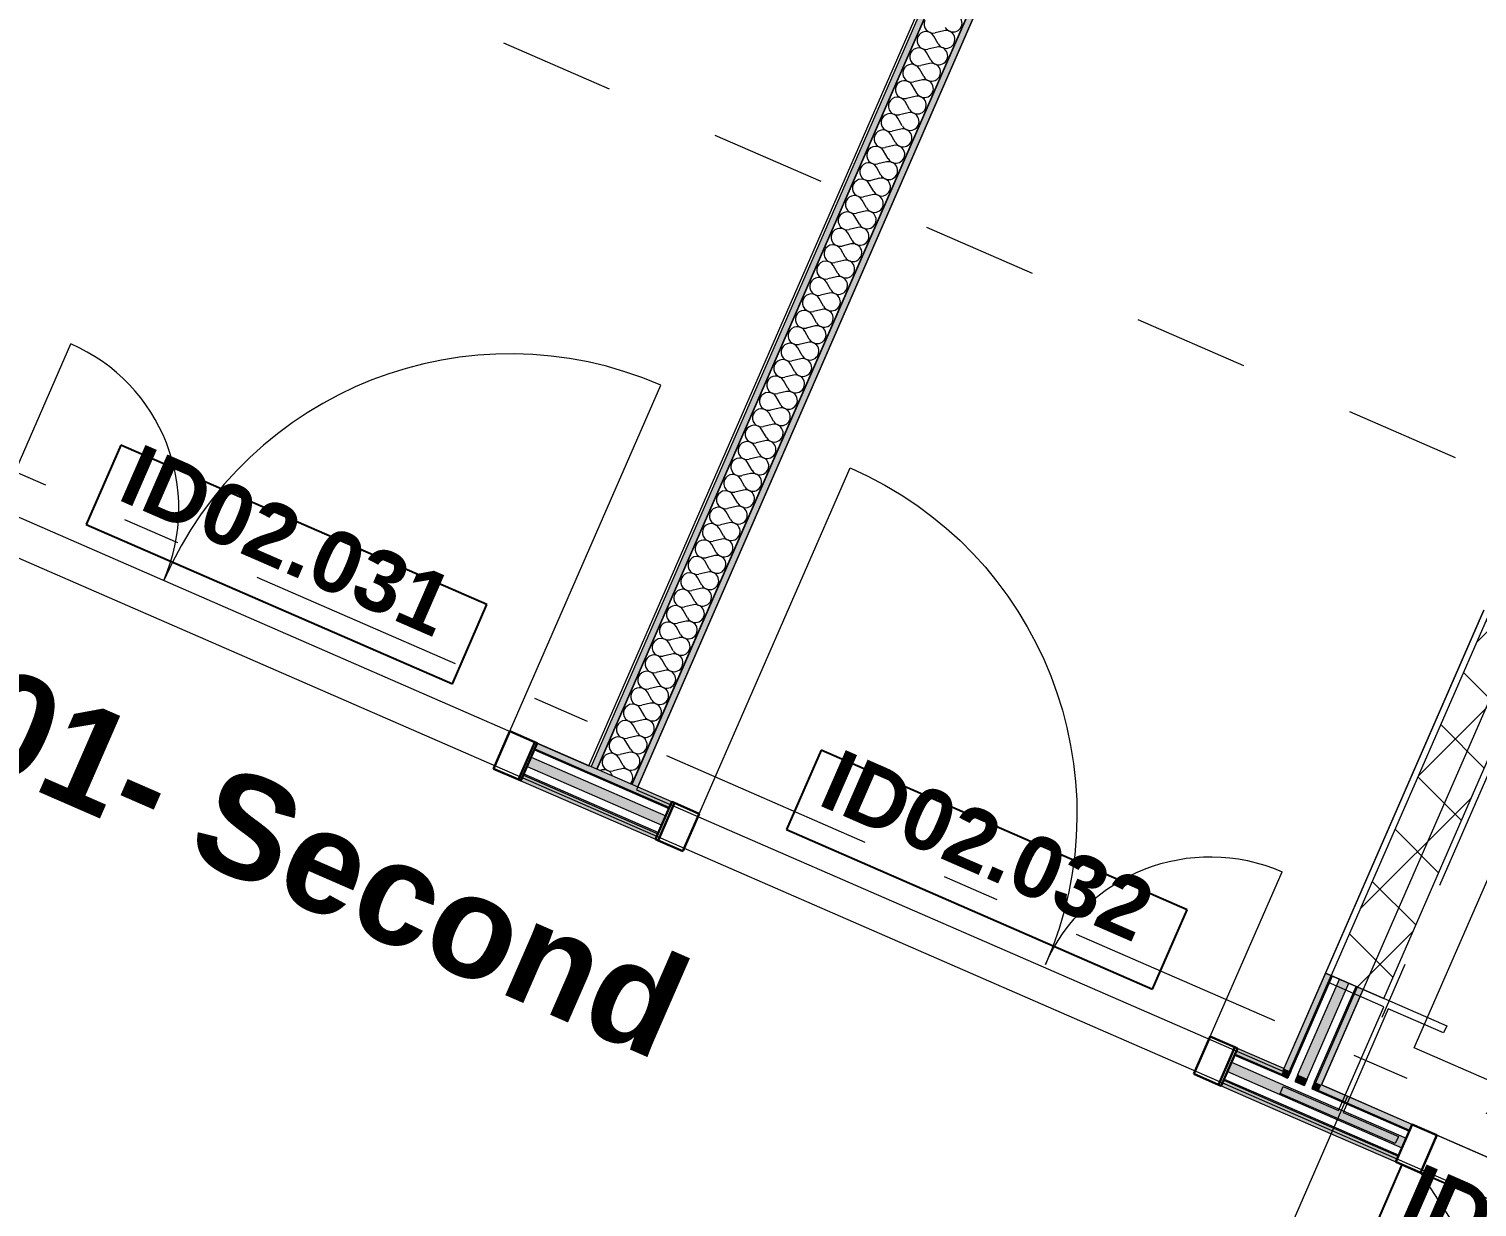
# Model space of a CAD drawing. Header units: millimetres. Extents: x -50172 to 68897, y -80883 to 956680.
# Drawn here: x 8920 to 12463, y -39294 to -36410 of the extents above; entities that cross this region are included whole.
import ezdxf
from ezdxf.enums import TextEntityAlignment as Align

# ---------------------------------------------------------------- set-up
doc = ezdxf.new("R2010")
doc.units = ezdxf.units.MM
doc.header["$MEASUREMENT"] = 0
doc.linetypes.add('Dashed', pattern=[564.444447, 282.222223, -282.222223])
doc.linetypes.add('Double Dashed', pattern=[1093.611073, 529.166651, -211.666656, 141.111112, -211.666656])
for name, color, linetype in [('A-25-M_Wall_Int', 7, 'Continuous'), ('A-95-MC_Marker_Section_P2.Marker', 7, 'Continuous'), ('COLUMN.IFC Import', 7, 'Continuous'), ('New_A-05-M_Gross_Int_Circulation', 7, 'Continuous'), ('New_A-05-M_Gross_Int_Plant', 7, 'Continuous'), ('New_A-15-MG_Structural_Grid_Phase_2', 7, 'Continuous'), ('New_A-20-M_Floor_Slab', 7, 'Continuous'), ('New_A-25-M_Wall_Int', 7, 'Continuous'), ('New_A-35-M_FFE-Zone', 7, 'Continuous'), ('New_ArchiCAD Door Markers', 7, 'Continuous'), ('New_ArchiCAD Doors', 7, 'Continuous')]:
    doc.layers.add(name, color=color, linetype=linetype)
for name, color, linetype, lineweight in [('A-25-M_Wall_Int_Pen_No__1', 7, 'Continuous', 13), ('A-95-MC_Marker_Section_P2.Marker_Pen_No__1', 7, 'Continuous', 13), ('COLUMN.IFC Import_Pen_No__2', 8, 'Continuous', 15), ('New_A-20-M_Floor_Slab_Pen_No__89', 8, 'Continuous', 20), ('New_A-25-M_Wall_Int_Pen_No__1', 7, 'Continuous', 13), ('New_ArchiCAD Door Markers_Pen_No__1', 7, 'Continuous', 13), ('New_ArchiCAD Door Markers_Pen_No__5', 7, 'Continuous', 25), ('New_ArchiCAD Doors_Pen_No__1', 7, 'Continuous', 13), ('New_ArchiCAD Doors_Pen_No__3', 7, 'Continuous', 18), ('New_ArchiCAD Zone Stamps_Pen_No__9', 7, 'Continuous', 13)]:
    doc.layers.add(name, color=color, linetype=linetype, lineweight=lineweight)
for name, color, linetype, lineweight, true_color in [('A-25-M_Wall_Int_Pen_No__107', 7, 'Continuous', 15, 0xa6a6a6), ('New_A-05-M_Gross_Int_Circulation_Pen_No__74', 7, 'Continuous', 20, 0x606060), ('New_A-05-M_Gross_Int_Plant_Pen_No__74', 7, 'Continuous', 20, 0x606060), ('New_A-15-MG_Structural_Grid_Phase_2_Pen_No__222', 7, 'Continuous', 13, 0x65af33), ('New_A-25-M_Wall_Int_Pen_No__107', 7, 'Continuous', 15, 0xa6a6a6), ('New_A-35-M_FFE-Zone_Pen_No__74', 7, 'Continuous', 20, 0x606060), ('New_ArchiCAD Doors_Pen_No__23', 7, 'Continuous', 30, 0x2a2a2a), ('New_ArchiCAD Doors_Pen_No__43', 7, 'Continuous', 30, 0x444444), ('New_ArchiCAD Doors_Pen_No__63', 7, 'Continuous', 20, 0x606060)]:
    doc.layers.add(name, color=color, linetype=linetype, lineweight=lineweight, true_color=true_color)
doc.styles.add('GENERATED_STYLE_1', font='')
doc.styles.add('GENERATED_STYLE_2', font='')
doc.styles.add('GENERATED_STYLE_3', font='')
doc.styles.add('GENERATED_STYLE_4', font='')
doc.styles.get('GENERATED_STYLE_1').set_extended_font_data('Swis721 BT', bold=True)
doc.styles.get('GENERATED_STYLE_2').set_extended_font_data('Arial', bold=True)
doc.styles.get('GENERATED_STYLE_3').set_extended_font_data('Arial')
doc.styles.get('GENERATED_STYLE_4').set_extended_font_data('Swis721 BT')

# ---------------------------------------------------------------- blocks, each defined once
blk = doc.blocks.new('Corridor 01- Second_INB 2350_10_1', base_point=(8528.9, -39020.1))
at = {"layer": 'New_A-05-M_Gross_Int_Circulation_Pen_No__74', "linetype": 'Continuous'}
blk.add_line((15105.3, -40414), (-6217.1, -31116.4), dxfattribs=at)
at = {"layer": 'New_ArchiCAD Zone Stamps_Pen_No__9'}
for tag, height, style, p in [('ROOM_NAME', 250, 'GENERATED_STYLE_2', (7477.6, -37365.2)), ('zoneNameLine2', 250, 'GENERATED_STYLE_2', (7289.2, -37797.4)), ('ROOM_NUMBER', 200, 'GENERATED_STYLE_3', (7100.8, -38218.1)), ('measuredAreaCode', 200, 'GENERATED_STYLE_3', (6943.7, -38578.2)), ('ROOM_HOLES_PRM', 200, 'GENERATED_STYLE_3', (7251.1, -38712.2)), ('DUMMY_649', 200, 'GENERATED_STYLE_3', (7740.5, -38925.6)), ('DUMMY_650', 133.3, 'GENERATED_STYLE_3', (8019.8, -39032.1))]:
    blk.add_attdef(tag, text='', height=height, rotation=336.4404, dxfattribs=dict(at, style=style)).set_placement(p, align=Align.TOP_LEFT)
blk = doc.blocks.new('Research Lab_INB 2308_15_1', base_point=(13904.9, -32607.4))
at = {"layer": 'New_A-35-M_FFE-Zone_Pen_No__74', "linetype": 'Continuous'}
for p, q in [((14685.8, -28459.1), (10406.8, -38272.2)), ((11988, -38961.7), (12480.2, -37832.9)), ((10406.8, -38272.2), (11988, -38961.7))]:
    blk.add_line(p, q, dxfattribs=at)
at = {"layer": 'New_ArchiCAD Zone Stamps_Pen_No__9'}
for tag, height, style, p in [('ROOM_NAME', 250, 'GENERATED_STYLE_2', (14219.2, -32504.4)), ('zoneNameLine2', 250, 'GENERATED_STYLE_2', (14030.8, -32936.5)), ('ROOM_NUMBER', 200, 'GENERATED_STYLE_3', (13842.4, -33357.2)), ('measuredAreaCode', 200, 'GENERATED_STYLE_3', (13685.3, -33717.3)), ('DUMMY_649', 200, 'GENERATED_STYLE_3', (13992.8, -33851.4)), ('DUMMY_650', 200, 'GENERATED_STYLE_3', (14482.1, -34064.8)), ('DUMMY_651', 133.3, 'GENERATED_STYLE_3', (14761.4, -34171.3))]:
    blk.add_attdef(tag, text='', height=height, rotation=336.4404, dxfattribs=dict(at, style=style)).set_placement(p, align=Align.TOP_LEFT)
blk = doc.blocks.new('LiSC Research_INB 2307_16_1', base_point=(11980.1, -31648))
at = {"layer": 'New_A-35-M_FFE-Zone_Pen_No__74', "linetype": 'Continuous'}
for p, q in [((10290.6, -38213.6), (14566.6, -28407.2)), ((6700, -36647.9), (10290.6, -38213.6))]:
    blk.add_line(p, q, dxfattribs=at)
at = {"layer": 'New_ArchiCAD Zone Stamps_Pen_No__9'}
for tag, height, style, p in [('ROOM_NAME', 250, 'GENERATED_STYLE_2', (9818.8, -30761.7)), ('zoneNameLine2', 250, 'GENERATED_STYLE_2', (9630.4, -31193.8)), ('ROOM_NUMBER', 200, 'GENERATED_STYLE_3', (9441.9, -31614.5)), ('measuredAreaCode', 200, 'GENERATED_STYLE_3', (9284.9, -31974.6)), ('DUMMY_649', 200, 'GENERATED_STYLE_3', (9592.3, -32108.7)), ('DUMMY_650', 200, 'GENERATED_STYLE_3', (10081.6, -32322.1)), ('DUMMY_651', 133.3, 'GENERATED_STYLE_3', (10360.9, -32428.6))]:
    blk.add_attdef(tag, text='', height=height, rotation=336.4404, dxfattribs=dict(at, style=style)).set_placement(p, align=Align.TOP_LEFT)
blk = doc.blocks.new('Mech-Riser 02_INB 2352_26_1', base_point=(13674, -39507.4))
at = {"layer": 'New_A-05-M_Gross_Int_Plant_Pen_No__74', "linetype": 'Continuous'}
for p, q in [((12510, -38015), (12082.6, -38995)), ((15476.2, -39308.4), (12510, -38015)), ((12082.6, -38995), (15048.8, -40288.4)), ((15048.8, -40288.4), (15476.2, -39308.4))]:
    blk.add_line(p, q, dxfattribs=at)
at = {"layer": 'New_ArchiCAD Zone Stamps_Pen_No__9'}
for tag, height, style, p in [('ROOM_NAME', 250, 'GENERATED_STYLE_2', (13067.7, -38046.6)), ('zoneNameLine2', 250, 'GENERATED_STYLE_2', (12879.3, -38478.7)), ('ROOM_NUMBER', 200, 'GENERATED_STYLE_3', (12690.9, -38899.5)), ('measuredAreaCode', 200, 'GENERATED_STYLE_3', (12533.8, -39259.6)), ('DUMMY_649', 200, 'GENERATED_STYLE_3', (12841.2, -39393.6)), ('DUMMY_650', 200, 'GENERATED_STYLE_3', (13190.8, -39546)), ('DUMMY_651', 133.3, 'GENERATED_STYLE_3', (13470, -39652.6))]:
    blk.add_attdef(tag, text='', height=height, rotation=336.4404, dxfattribs=dict(at, style=style)).set_placement(p, align=Align.TOP_LEFT)
blk = doc.blocks.new('Slab_1_1', base_point=(-34879.7, -33019))
at = {"layer": 'New_A-20-M_Floor_Slab_Pen_No__89', "linetype": 'Continuous', "flags": 128}
blk.add_lwpolyline([(12667.6, -38083.7), (15360.6, -39258), (15002.9, -40078.2), (12310, -38903.9)], close=True, dxfattribs=at)
blk = doc.blocks.new('*X280')
at = {"layer": 'New_A-25-M_Wall_Int_Pen_No__107', "linetype": 'Continuous'}
blk.add_hatch(color=256, dxfattribs=at).paths.add_polyline_path([(10149.5, -38192.4), (10139.5, -38215.3), (10468.7, -38358.9), (10478.7, -38336)])
blk = doc.blocks.new('*X281')
at = {"layer": 'New_A-25-M_Wall_Int_Pen_No__107', "linetype": 'Continuous'}
blk.add_hatch(color=256, dxfattribs=at).paths.add_polyline_path([(11852.8, -38962.4), (11966.2, -39011.9), (11976.2, -38988.9), (11862.8, -38939.5)])
blk = doc.blocks.new('Double Door Asymmetric 19_4')
at = {"layer": 'New_ArchiCAD Doors_Pen_No__1', "linetype": 'Continuous'}
for p, q in [((-755, 0), (-755, -15)), ((755, 0), (755, -15)), ((-755, -15), (-755, -18)), ((-755, -18), (-755, -37)), ((755, -15), (755, -18)), ((755, -18), (755, -37)), ((-755, -37), (-755, -62)), ((-755, -62), (-755, -82)), ((755, -37), (755, -62)), ((755, -62), (755, -82)), ((-755, -82), (-755, -85)), ((-755, -85), (-755, -100)), ((755, -82), (755, -85)), ((755, -85), (755, -100))]:
    blk.add_line(p, q, dxfattribs=at)
at = {"layer": 'New_ArchiCAD Doors_Pen_No__43', "linetype": 'Continuous'}
for p, q in [((-748, 0), (-755, 0)), ((-755, 0), (-755, -100)), ((-682, 0), (-748, 0)), ((-748, 0), (-748, -100)), ((-682, -100), (-682, 0)), ((748, 0), (682, 0)), ((682, 0), (682, -100)), ((748, 0), (755, 0)), ((748, -100), (748, 0)), ((755, 0), (755, -100)), ((-748, -100), (-755, -100)), ((-748, -100), (-682, -100)), ((682, -100), (748, -100)), ((748, -100), (755, -100))]:
    blk.add_line(p, q, dxfattribs=at)
at = {"layer": 'New_ArchiCAD Doors_Pen_No__63', "linetype": 'Continuous'}
for p, q in [((682, 0), (682, 924)), ((-682, 0), (-682, 440))]:
    blk.add_line(p, q, dxfattribs=at)
for centre, radius, start, end in [((682, 0), 924, 90, 180), ((-682, 0), 440, 0, 90)]:
    blk.add_arc(centre, radius, start, end, dxfattribs=at)
blk = doc.blocks.new('Door Stamp 17_18')
at = {"layer": 'New_ArchiCAD Door Markers_Pen_No__5', "linetype": 'Continuous'}
for p, q in [((506.5, 261.8), (-470.6, 261.8)), ((-470.6, 261.8), (-470.6, 50)), ((506.5, 50), (506.5, 261.8)), ((-470.6, 50), (506.5, 50)), ((-470.6, 50), (506.5, 50))]:
    blk.add_line(p, q, dxfattribs=at)
at = {"layer": 'New_ArchiCAD Door Markers_Pen_No__1', "style": 'GENERATED_STYLE_1'}
blk.add_attdef('AC_WIDO_ID', text='', height=150, dxfattribs=at).set_placement((-411.8, 94.2), align=Align.BOTTOM_LEFT)
blk = doc.blocks.new('Wall_36_1', base_point=(-6271.7, -30991.6))
at = {"layer": 'New_A-25-M_Wall_Int_Pen_No__107', "linetype": 'Continuous', "lineweight": 0, "true_color": 0x535353}
for points in [[(10158.3, -38172.2), (10157.1, -38175), (10486.3, -38318.5), (10487.5, -38315.8)], [(10131.5, -38233.7), (10130.3, -38236.4), (10459.5, -38380), (10460.7, -38377.2)], [(11870.4, -38922.1), (11983.8, -38971.5), (11985, -38968.8), (11871.6, -38919.3)], [(11843.6, -38983.5), (11957, -39032.9), (11958.2, -39030.2), (11844.8, -38980.8)]]:
    blk.add_hatch(color=251, dxfattribs=at).paths.add_polyline_path(points)
at = {"layer": 'New_A-25-M_Wall_Int_Pen_No__107', "linetype": 'Continuous'}
for points in [[(10164.2, -38158.5), (10158.3, -38172.2), (10487.5, -38315.8), (10493.5, -38302)], [(10130.3, -38236.4), (10124.3, -38250.2), (10453.5, -38393.7), (10459.5, -38380)], [(11871.6, -38919.3), (11985, -38968.8), (11991, -38955), (11877.6, -38905.6)], [(11837.6, -38997.3), (11951, -39046.7), (11957, -39032.9), (11843.6, -38983.5)]]:
    blk.add_hatch(color=256, dxfattribs=at).paths.add_polyline_path(points)
at = {"layer": 'New_A-25-M_Wall_Int_Pen_No__1', "linetype": 'Continuous'}
for p, q in [((10149.5, -38192.4), (10139.5, -38215.3)), ((10157.1, -38175), (10149.5, -38192.4)), ((10149.5, -38192.4), (10478.7, -38336)), ((10158.3, -38172.2), (10157.1, -38175)), ((10157.1, -38175), (10486.3, -38318.5)), ((10164.2, -38158.5), (10158.3, -38172.2)), ((10158.3, -38172.2), (10487.5, -38315.8)), ((10139.5, -38215.3), (10131.5, -38233.7)), ((10139.5, -38215.3), (10468.7, -38358.9)), ((10130.3, -38236.4), (10124.3, -38250.2)), ((10131.5, -38233.7), (10130.3, -38236.4)), ((10130.3, -38236.4), (10459.5, -38380)), ((10131.5, -38233.7), (10460.7, -38377.2)), ((10486.3, -38318.5), (10478.7, -38336)), ((10487.5, -38315.8), (10486.3, -38318.5)), ((10493.5, -38302), (10487.5, -38315.8)), ((10468.7, -38358.9), (10460.7, -38377.2)), ((10478.7, -38336), (10468.7, -38358.9)), ((10459.5, -38380), (10453.5, -38393.7)), ((10460.7, -38377.2), (10459.5, -38380)), ((11870.4, -38922.1), (11862.8, -38939.5)), ((11871.6, -38919.3), (11870.4, -38922.1)), ((11870.4, -38922.1), (11983.8, -38971.5)), ((11877.6, -38905.6), (11871.6, -38919.3)), ((11871.6, -38919.3), (11985, -38968.8)), ((11852.8, -38962.4), (11844.8, -38980.8)), ((11862.8, -38939.5), (11852.8, -38962.4)), ((11852.8, -38962.4), (11966.2, -39011.9)), ((11862.8, -38939.5), (11976.2, -38988.9)), ((11843.6, -38983.5), (11837.6, -38997.3)), ((11844.8, -38980.8), (11843.6, -38983.5)), ((11843.6, -38983.5), (11957, -39032.9)), ((11844.8, -38980.8), (11958.2, -39030.2))]:
    blk.add_line(p, q, dxfattribs=at)
at = {"layer": 'New_A-25-M_Wall_Int_Pen_No__1', "linetype": 'Continuous', "flags": 128}
for points in [[(10493.5, -38302), (10164.2, -38158.5)], [(10124.3, -38250.2), (10453.5, -38393.7)], [(11991, -38955), (11877.6, -38905.6)], [(11837.6, -38997.3), (11951, -39046.7)]]:
    blk.add_lwpolyline(points, dxfattribs=at)
at = {"layer": 'New_A-25-M_Wall_Int', "color": 250, "lineweight": 50, "true_color": 0x2a2a2a}
for name in ['*X280', '*X281']:
    blk.add_blockref(name, (0, 0), dxfattribs=at)
at = {"layer": 'New_ArchiCAD Door Markers'}
ref = blk.add_blockref('Door Stamp 17_18', (9472.2, -37856.7), dxfattribs=dict(at, rotation=336.4404115839982))
ref.add_attrib('AC_WIDO_ID', 'ID02.031', dxfattribs={"layer": 'New_ArchiCAD Door Markers_Pen_No__1', "color": 7, "height": 150, "rotation": 336.4404, "style": 'GENERATED_STYLE_1'}).set_placement((9114.7, -37601.5), align=Align.BOTTOM_LEFT)
ref = blk.add_blockref('Door Stamp 17_18', (11185.5, -38603.8), dxfattribs=dict(at, rotation=336.4404115839982))
ref.add_attrib('AC_WIDO_ID', 'ID02.032', dxfattribs={"layer": 'New_ArchiCAD Door Markers_Pen_No__1', "color": 7, "height": 150, "rotation": 336.4404, "style": 'GENERATED_STYLE_1'}).set_placement((10828.1, -38348.6), align=Align.BOTTOM_LEFT)
at = {"layer": 'New_ArchiCAD Doors', "color": 251, "linetype": 'Continuous', "lineweight": 20, "true_color": 0x606060, "zscale": 1000, "rotation": 336.4404115839982}
blk.add_blockref('Double Door Asymmetric 19_4', (9472.2, -37856.7), dxfattribs=at)
at = {"layer": 'New_ArchiCAD Doors', "color": 251, "linetype": 'Continuous', "lineweight": 20, "true_color": 0x606060, "xscale": -1, "zscale": 1000, "rotation": 336.4404115839982}
blk.add_blockref('Double Door Asymmetric 19_4', (11185.5, -38603.8), dxfattribs=at)
blk = doc.blocks.new('*X288')
at = {"layer": 'New_A-25-M_Wall_Int_Pen_No__107', "linetype": 'Continuous'}
for p, q in [((11158.9, -36414.2), (11137.6, -36419.3)), ((11141.4, -36454.4), (11120.1, -36459.4)), ((11144.9, -36446.4), (11134.1, -36427.3)), ((11127.4, -36486.5), (11116.6, -36467.5)), ((11109.9, -36526.7), (11099.1, -36507.6)), ((11123.9, -36494.5), (11102.6, -36499.6)), ((11092.4, -36566.8), (11081.6, -36547.8)), ((11106.4, -36534.7), (11085.1, -36539.7)), ((11074.9, -36607), (11064, -36587.9)), ((11088.9, -36574.9), (11067.6, -36579.9)), ((11057.3, -36647.1), (11046.5, -36628.1)), ((11071.4, -36615), (11050, -36620.1)), ((11039.8, -36687.3), (11029, -36668.2)), ((11053.8, -36655.2), (11032.5, -36660.2)), ((11036.3, -36695.3), (11015, -36700.4)), ((11018.8, -36735.5), (10997.5, -36740.5)), ((11022.3, -36727.5), (11011.5, -36708.4)), ((11001.3, -36775.6), (10980, -36780.7)), ((11004.8, -36767.6), (10994, -36748.6)), ((10987.3, -36807.8), (10976.5, -36788.7)), ((10969.8, -36847.9), (10959, -36828.9)), ((10983.8, -36815.8), (10962.5, -36820.8)), ((10952.3, -36888.1), (10941.5, -36869)), ((10966.3, -36856), (10945, -36861)), ((10934.8, -36928.2), (10924, -36909.2)), ((10948.8, -36896.1), (10927.5, -36901.2)), ((10917.3, -36968.4), (10906.5, -36949.4)), ((10931.3, -36936.3), (10910, -36941.3)), ((10913.8, -36976.4), (10892.4, -36981.5)), ((10896.2, -37016.6), (10874.9, -37021.6)), ((10899.8, -37008.6), (10888.9, -36989.5)), ((10878.7, -37056.7), (10857.4, -37061.8)), ((10882.2, -37048.7), (10871.4, -37029.7)), ((10864.7, -37088.9), (10853.9, -37069.8)), ((10847.2, -37129), (10836.4, -37110)), ((10861.2, -37096.9), (10839.9, -37101.9)), ((10829.7, -37169.2), (10818.9, -37150.1)), ((10843.7, -37137.1), (10822.4, -37142.1)), ((10812.2, -37209.3), (10801.4, -37190.3)), ((10826.2, -37177.2), (10804.9, -37182.3)), ((10794.7, -37249.5), (10783.9, -37230.5)), ((10808.7, -37217.4), (10787.4, -37222.4)), ((10777.2, -37289.7), (10766.4, -37270.6)), ((10791.2, -37257.5), (10769.9, -37262.6)), ((10773.7, -37297.7), (10752.4, -37302.7)), ((10756.2, -37337.9), (10734.8, -37342.9)), ((10759.7, -37329.8), (10748.9, -37310.8)), ((10738.7, -37378), (10717.3, -37383.1)), ((10742.2, -37370), (10731.3, -37350.9)), ((10724.6, -37410.1), (10713.8, -37391.1)), ((10707.1, -37450.3), (10696.3, -37431.2)), ((10721.1, -37418.2), (10699.8, -37423.2)), ((10689.6, -37490.5), (10678.8, -37471.4)), ((10703.6, -37458.3), (10682.3, -37463.4)), ((10672.1, -37530.6), (10661.3, -37511.6)), ((10686.1, -37498.5), (10664.8, -37503.5)), ((10654.6, -37570.8), (10643.8, -37551.7)), ((10668.6, -37538.6), (10647.3, -37543.7)), ((10651.1, -37578.8), (10629.8, -37583.8)), ((10633.6, -37619), (10612.3, -37624)), ((10637.1, -37610.9), (10626.3, -37591.9)), ((10616.1, -37659.1), (10594.8, -37664.2)), ((10619.6, -37651.1), (10608.8, -37632)), ((10602.1, -37691.2), (10591.3, -37672.2)), ((10584.6, -37731.4), (10573.7, -37712.3)), ((10598.6, -37699.3), (10577.2, -37704.3)), ((10567, -37771.6), (10556.2, -37752.5)), ((10581.1, -37739.4), (10559.7, -37744.5)), ((10549.5, -37811.7), (10538.7, -37792.7)), ((10563.5, -37779.6), (10542.2, -37784.6)), ((10532, -37851.9), (10521.2, -37832.8)), ((10546, -37819.7), (10524.7, -37824.8)), ((10514.5, -37892), (10503.7, -37873)), ((10528.5, -37859.9), (10507.2, -37864.9)), ((10511, -37900.1), (10489.7, -37905.1)), ((10493.5, -37940.2), (10472.2, -37945.3)), ((10497, -37932.2), (10486.2, -37913.1)), ((10476, -37980.4), (10454.7, -37985.4)), ((10479.5, -37972.3), (10468.7, -37953.3)), ((10462, -38012.5), (10451.2, -37993.5)), ((10444.5, -38052.7), (10433.7, -38033.6)), ((10458.5, -38020.5), (10437.2, -38025.6)), ((10427, -38092.8), (10416.1, -38073.8)), ((10441, -38060.7), (10419.7, -38065.7)), ((10409.4, -38133), (10398.6, -38113.9)), ((10423.5, -38100.9), (10402.1, -38105.9)), ((10391.9, -38173.1), (10381.1, -38154.1)), ((10405.9, -38141), (10384.6, -38146.1)), ((10388.4, -38181.2), (10367.1, -38186.2)), ((10370.9, -38221.3), (10349.6, -38226.4)), ((10374.4, -38213.3), (10363.6, -38194.2)), ((10348.5, -38238.7), (10346.1, -38234.4))]:
    blk.add_line(p, q, dxfattribs=at)
for centre, start, end in [((11181.5, -36395.4), 209.5705, 103.3103), ((11115, -36438.1), 29.5705, 156.4404), ((11132.6, -36398), 156.4404, 283.3103), ((11164, -36435.5), 209.5705, 103.3103), ((11097.5, -36478.3), 29.5705, 156.4404), ((11115, -36438.1), 156.4404, 283.3103), ((11146.4, -36475.7), 209.5705, 103.3103), ((11097.5, -36478.3), 156.4404, 283.3103), ((11080, -36518.4), 156.4404, 283.3103), ((11080, -36518.4), 29.5705, 156.4404), ((11128.9, -36515.9), 209.5705, 103.3103), ((11062.5, -36558.6), 156.4404, 283.3103), ((11062.5, -36558.6), 29.5705, 156.4404), ((11111.4, -36556), 209.5705, 103.3103), ((11045, -36598.7), 156.4404, 283.3103), ((11045, -36598.7), 29.5705, 156.4404), ((11093.9, -36596.2), 209.5705, 103.3103), ((11027.5, -36638.9), 156.4404, 283.3103), ((11027.5, -36638.9), 29.5705, 156.4404), ((11076.4, -36636.3), 209.5705, 103.3103), ((11010, -36679.1), 29.5705, 156.4404), ((11058.9, -36676.5), 209.5705, 103.3103), ((10992.5, -36719.2), 29.5705, 156.4404), ((11010, -36679.1), 156.4404, 283.3103), ((11041.4, -36716.6), 209.5705, 103.3103), ((10975, -36759.4), 29.5705, 156.4404), ((10992.5, -36719.2), 156.4404, 283.3103), ((11023.9, -36756.8), 209.5705, 103.3103), ((10975, -36759.4), 156.4404, 283.3103), ((11006.4, -36797), 209.5705, 103.3103), ((10957.4, -36799.5), 156.4404, 283.3103), ((10957.4, -36799.5), 29.5705, 156.4404), ((10939.9, -36839.7), 156.4404, 283.3103), ((10939.9, -36839.7), 29.5705, 156.4404), ((10988.8, -36837.1), 209.5705, 103.3103), ((10922.4, -36879.8), 156.4404, 283.3103), ((10922.4, -36879.8), 29.5705, 156.4404), ((10971.3, -36877.3), 209.5705, 103.3103), ((10904.9, -36920), 156.4404, 283.3103), ((10904.9, -36920), 29.5705, 156.4404), ((10953.8, -36917.4), 209.5705, 103.3103), ((10887.4, -36960.2), 156.4404, 283.3103), ((10887.4, -36960.2), 29.5705, 156.4404), ((10936.3, -36957.6), 209.5705, 103.3103), ((10869.9, -37000.3), 29.5705, 156.4404), ((10918.8, -36997.7), 209.5705, 103.3103), ((10852.4, -37040.5), 29.5705, 156.4404), ((10869.9, -37000.3), 156.4404, 283.3103), ((10901.3, -37037.9), 209.5705, 103.3103), ((10834.9, -37080.6), 29.5705, 156.4404), ((10852.4, -37040.5), 156.4404, 283.3103), ((10883.8, -37078.1), 209.5705, 103.3103), ((10834.9, -37080.6), 156.4404, 283.3103), ((10817.4, -37120.8), 156.4404, 283.3103), ((10817.4, -37120.8), 29.5705, 156.4404), ((10866.3, -37118.2), 209.5705, 103.3103), ((10799.8, -37160.9), 156.4404, 283.3103), ((10799.8, -37160.9), 29.5705, 156.4404), ((10848.8, -37158.4), 209.5705, 103.3103), ((10782.3, -37201.1), 156.4404, 283.3103), ((10782.3, -37201.1), 29.5705, 156.4404), ((10831.2, -37198.5), 209.5705, 103.3103), ((10764.8, -37241.3), 156.4404, 283.3103), ((10764.8, -37241.3), 29.5705, 156.4404), ((10813.7, -37238.7), 209.5705, 103.3103), ((10747.3, -37281.4), 29.5705, 156.4404), ((10796.2, -37278.9), 209.5705, 103.3103), ((10729.8, -37321.6), 29.5705, 156.4404), ((10747.3, -37281.4), 156.4404, 283.3103), ((10778.7, -37319), 209.5705, 103.3103), ((10712.3, -37361.7), 29.5705, 156.4404), ((10729.8, -37321.6), 156.4404, 283.3103), ((10761.2, -37359.2), 209.5705, 103.3103), ((10712.3, -37361.7), 156.4404, 283.3103), ((10743.7, -37399.3), 209.5705, 103.3103), ((10694.8, -37401.9), 156.4404, 283.3103), ((10694.8, -37401.9), 29.5705, 156.4404), ((10677.3, -37442.1), 156.4404, 283.3103), ((10677.3, -37442.1), 29.5705, 156.4404), ((10726.2, -37439.5), 209.5705, 103.3103), ((10659.8, -37482.2), 156.4404, 283.3103), ((10659.8, -37482.2), 29.5705, 156.4404), ((10708.7, -37479.6), 209.5705, 103.3103), ((10642.2, -37522.4), 156.4404, 283.3103), ((10642.2, -37522.4), 29.5705, 156.4404), ((10691.2, -37519.8), 209.5705, 103.3103), ((10624.7, -37562.5), 156.4404, 283.3103), ((10624.7, -37562.5), 29.5705, 156.4404), ((10673.7, -37560), 209.5705, 103.3103), ((10607.2, -37602.7), 29.5705, 156.4404), ((10656.1, -37600.1), 209.5705, 103.3103), ((10589.7, -37642.8), 29.5705, 156.4404), ((10607.2, -37602.7), 156.4404, 283.3103), ((10638.6, -37640.3), 209.5705, 103.3103), ((10572.2, -37683), 29.5705, 156.4404), ((10589.7, -37642.8), 156.4404, 283.3103), ((10621.1, -37680.4), 209.5705, 103.3103), ((10572.2, -37683), 156.4404, 283.3103), ((10554.7, -37723.2), 156.4404, 283.3103), ((10554.7, -37723.2), 29.5705, 156.4404), ((10603.6, -37720.6), 209.5705, 103.3103), ((10537.2, -37763.3), 156.4404, 283.3103), ((10537.2, -37763.3), 29.5705, 156.4404), ((10586.1, -37760.7), 209.5705, 103.3103), ((10519.7, -37803.5), 156.4404, 283.3103), ((10519.7, -37803.5), 29.5705, 156.4404), ((10568.6, -37800.9), 209.5705, 103.3103), ((10502.2, -37843.6), 156.4404, 283.3103), ((10502.2, -37843.6), 29.5705, 156.4404), ((10551.1, -37841.1), 209.5705, 103.3103), ((10484.7, -37883.8), 29.5705, 156.4404), ((10533.6, -37881.2), 209.5705, 103.3103), ((10467.1, -37923.9), 29.5705, 156.4404), ((10484.7, -37883.8), 156.4404, 283.3103), ((10516.1, -37921.4), 209.5705, 103.3103), ((10449.6, -37964.1), 29.5705, 156.4404), ((10467.1, -37923.9), 156.4404, 283.3103), ((10498.5, -37961.5), 209.5705, 103.3103), ((10449.6, -37964.1), 156.4404, 283.3103), ((10481, -38001.7), 209.5705, 103.3103), ((10432.1, -38004.3), 156.4404, 283.3103), ((10432.1, -38004.3), 29.5705, 156.4404), ((10414.6, -38044.4), 156.4404, 283.3103), ((10414.6, -38044.4), 29.5705, 156.4404), ((10463.5, -38041.9), 209.5705, 103.3103), ((10397.1, -38084.6), 156.4404, 283.3103), ((10397.1, -38084.6), 29.5705, 156.4404), ((10446, -38082), 209.5705, 103.3103), ((10379.6, -38124.7), 156.4404, 283.3103), ((10379.6, -38124.7), 29.5705, 156.4404), ((10428.5, -38122.2), 209.5705, 103.3103), ((10362.1, -38164.9), 156.4404, 283.3103), ((10362.1, -38164.9), 29.5705, 156.4404), ((10411, -38162.3), 209.5705, 103.3103), ((10344.6, -38205.1), 29.5705, 156.4404), ((10393.5, -38202.5), 209.5705, 103.3103), ((10327.1, -38245.2), 29.5705, 114.7938), ((10344.6, -38205.1), 156.4404, 283.3103), ((10376, -38242.6), 316.8396, 103.3103)]:
    blk.add_arc(centre, 21.9, start, end, dxfattribs=at)
blk = doc.blocks.new('Wall_37_1', base_point=(10409.8, -38265.4))
at = {"layer": 'New_A-25-M_Wall_Int_Pen_No__107', "linetype": 'Continuous'}
for points in [[(14572.1, -28409.6), (10296.1, -38215.8), (10309.9, -38221.8), (14585.9, -28415.6)], [(10409.8, -38265.4), (14694.5, -28439.2), (14680.7, -28433.2), (10396, -38259.4)]]:
    blk.add_hatch(color=256, dxfattribs=at).paths.add_polyline_path(points)
at = {"layer": 'New_A-25-M_Wall_Int_Pen_No__107', "linetype": 'Continuous', "lineweight": 0, "true_color": 0x535353}
for points in [[(10310.8, -38222.2), (14595.5, -28396), (14594.6, -28395.6), (10309.9, -38221.8)], [(10396, -38259.4), (14680.7, -28433.2), (14679.8, -28432.8), (10395.1, -38259)]]:
    blk.add_hatch(color=251, dxfattribs=at).paths.add_polyline_path(points)
at = {"layer": 'New_A-25-M_Wall_Int_Pen_No__1', "linetype": 'Continuous'}
for p, q in [((10310.8, -38222.2), (14595.5, -28396)), ((10309.9, -38221.8), (14585.9, -28415.6)), ((10395.1, -38259), (14679.8, -28432.8)), ((10396, -38259.4), (14680.7, -28433.2))]:
    blk.add_line(p, q, dxfattribs=at)
at = {"layer": 'New_A-25-M_Wall_Int_Pen_No__1', "linetype": 'Continuous', "flags": 128}
for points in [[(14572.1, -28409.6), (10296.1, -38215.8)], [(10409.8, -38265.4), (14694.5, -28439.2)], [(10296.1, -38215.8), (10409.8, -38265.4)]]:
    blk.add_lwpolyline(points, dxfattribs=at)
at = {"layer": 'New_A-25-M_Wall_Int', "color": 250, "lineweight": 50, "true_color": 0x2a2a2a}
blk.add_blockref('*X288', (0, 0), dxfattribs=at)
blk = doc.blocks.new('*X415')
at = {"layer": 'New_A-25-M_Wall_Int_Pen_No__107', "linetype": 'Continuous'}
blk.add_hatch(color=256, dxfattribs=at).paths.add_polyline_path([(11976.2, -38988.9), (11966.2, -39011.9), (12279.8, -39148.6), (12289.8, -39125.7)])
blk = doc.blocks.new('*X416')
at = {"layer": 'New_A-25-M_Wall_Int_Pen_No__107', "linetype": 'Continuous'}
blk.add_hatch(color=256, dxfattribs=at).paths.add_polyline_path([(14864.8, -40275.8), (15063, -40362.2), (15072.6, -40340.2), (15072.1, -40338.9), (14874.8, -40252.9)])
blk = doc.blocks.new('*X417')
at = {"layer": 'New_A-25-M_Wall_Int_Pen_No__107', "linetype": 'Continuous'}
blk.add_hatch(color=256, dxfattribs=at).paths.add_polyline_path([(15063, -40362.2), (15085, -40371.8), (15072.6, -40340.2)])
blk = doc.blocks.new('*X418')
at = {"layer": 'New_A-25-M_Wall_Int_Pen_No__107', "linetype": 'Continuous'}
blk.add_hatch(color=256, dxfattribs=at).paths.add_polyline_path([(12041.8, -38993.6), (12018.9, -38983.6), (12017.7, -38986.3), (12040.6, -38996.3)])
blk = doc.blocks.new('*X419')
at = {"layer": 'New_A-25-M_Wall_Int_Pen_No__107', "linetype": 'Continuous'}
blk.add_hatch(color=256, dxfattribs=at).paths.add_polyline_path([(12047.8, -38979.8), (12024.9, -38969.8), (12018.9, -38983.6), (12041.8, -38993.6)])
blk = doc.blocks.new('Double Door 19_3')
at = {"layer": 'New_ArchiCAD Doors_Pen_No__1', "linetype": 'Continuous'}
for p, q in [((-905, -15), (-905, 0)), ((905, -15), (905, 0)), ((-905, -18), (-905, -15)), ((-905, -38), (-905, -18)), ((905, -18), (905, -15)), ((905, -38), (905, -18)), ((-905, -63), (-905, -38)), ((-905, -82), (-905, -63)), ((905, -63), (905, -38)), ((905, -82), (905, -63)), ((-905, -85), (-905, -82)), ((-905, -100), (-905, -85)), ((905, -85), (905, -82)), ((905, -100), (905, -85))]:
    blk.add_line(p, q, dxfattribs=at)
at = {"layer": 'New_ArchiCAD Doors_Pen_No__43', "linetype": 'Continuous'}
for p, q in [((-898, 0), (-905, 0)), ((-905, 0), (-905, -100)), ((-832, 0), (-898, 0)), ((-898, 0), (-898, -100)), ((-832, -100), (-832, 0)), ((898, 0), (832, 0)), ((832, 0), (832, -100)), ((898, 0), (905, 0)), ((898, -100), (898, 0)), ((905, 0), (905, -100)), ((-898, -100), (-905, -100)), ((-898, -100), (-832, -100)), ((832, -100), (898, -100)), ((898, -100), (905, -100))]:
    blk.add_line(p, q, dxfattribs=at)
at = {"layer": 'New_ArchiCAD Doors_Pen_No__63', "linetype": 'Continuous'}
for p, q in [((-832, 0), (-243.7, 588.3)), ((832, 0), (243.7, 588.3))]:
    blk.add_line(p, q, dxfattribs=at)
for centre, start, end in [((-832, 0), 0, 45), ((832, 0), 135, 180)]:
    blk.add_arc(centre, 832, start, end, dxfattribs=at)
blk = doc.blocks.new('Door Stamp 17_48')
at = {"layer": 'New_ArchiCAD Door Markers_Pen_No__5', "linetype": 'Continuous'}
for p, q in [((488.6, -100), (-488.6, -100)), ((-488.6, -100), (-488.6, -311.8)), ((488.6, -311.8), (488.6, -100)), ((-488.6, -311.8), (488.6, -311.8)), ((-488.6, -311.8), (488.6, -311.8))]:
    blk.add_line(p, q, dxfattribs=at)
at = {"layer": 'New_ArchiCAD Door Markers_Pen_No__1', "style": 'GENERATED_STYLE_1'}
blk.add_attdef('AC_WIDO_ID', text='', height=150, dxfattribs=at).set_placement((-429.7, -267), align=Align.BOTTOM_LEFT)
blk = doc.blocks.new('Door 19_5')
at = {"layer": 'New_ArchiCAD Doors_Pen_No__1', "linetype": 'Continuous'}
for p, q in [((-505, -15), (-505, 0)), ((505, -15), (505, 0)), ((-505, -18), (-505, -15)), ((-505, -38), (-505, -18)), ((505, -18), (505, -15)), ((505, -38), (505, -18)), ((-505, -63), (-505, -38)), ((-505, -82), (-505, -63)), ((505, -63), (505, -38)), ((505, -82), (505, -63)), ((-505, -100), (-517, -100)), ((-505, -85), (-505, -82)), ((-505, -100), (-505, -85)), ((505, -85), (505, -82)), ((505, -100), (505, -85)), ((505, -100), (517, -100))]:
    blk.add_line(p, q, dxfattribs=at)
at = {"layer": 'New_ArchiCAD Doors_Pen_No__23', "linetype": 'Continuous'}
for p, q in [((-439, 0), (-505, 0)), ((-505, 0), (-505, -100)), ((-439, -100), (-439, 0)), ((505, 0), (439, 0)), ((439, 0), (439, -100)), ((505, -100), (505, 0)), ((-505, -100), (-439, -100)), ((439, -100), (505, -100))]:
    blk.add_line(p, q, dxfattribs=at)
at = {"layer": 'New_ArchiCAD Doors_Pen_No__3', "linetype": 'Continuous'}
for p, q in [((439, 0), (-291.6, 486.9)), ((439, 0), (-439, 0)), ((-439, -100), (439, -100))]:
    blk.add_line(p, q, dxfattribs=at)
blk.add_arc((439, 0), 878, 146.3228, 180, dxfattribs=at)
blk = doc.blocks.new('Wall_125_1', base_point=(11991, -38955))
at = {"layer": 'A-25-M_Wall_Int_Pen_No__107', "linetype": 'Continuous'}
for points in [[(12004.7, -38961), (11991, -38955), (11985, -38968.8), (11998.7, -38974.8)], [(12082.6, -38995), (12068.9, -38989), (12062.9, -39002.8), (12076.6, -39008.7)], [(15047, -40304), (15060.7, -40310), (15053, -40290.2)], [(15090.9, -40415.8), (15104.7, -40421.8), (15096.9, -40402.1)]]:
    blk.add_hatch(color=256, dxfattribs=at).paths.add_polyline_path(points)
at = {"layer": 'A-25-M_Wall_Int_Pen_No__107', "linetype": 'Continuous', "lineweight": 0, "true_color": 0x535353}
for points in [[(12007.5, -38962.2), (12004.7, -38961), (11998.7, -38974.8), (12001.5, -38976)], [(12001.5, -38976), (11998.7, -38974.8), (11997.5, -38977.5), (12000.3, -38978.7)], [(12062.9, -39002.8), (12060.1, -39001.6), (12058.9, -39004.3), (12061.7, -39005.5)], [(12068.9, -38989), (12066.1, -38987.8), (12060.1, -39001.6), (12062.9, -39002.8)], [(15059.5, -40312.7), (15062.3, -40313.9), (15060.7, -40310)], [(15094.2, -40400.9), (15096.9, -40402.1), (15095.4, -40398.2)]]:
    blk.add_hatch(color=251, dxfattribs=at).paths.add_polyline_path(points)
at = {"layer": 'New_A-25-M_Wall_Int_Pen_No__107', "linetype": 'Continuous', "lineweight": 0, "true_color": 0x535353}
for points in [[(11998.7, -38974.8), (11985, -38968.8), (11983.8, -38971.5), (11997.5, -38977.5)], [(12062.9, -39002.8), (12061.7, -39005.5), (12297.4, -39108.3), (12298.6, -39105.5)], [(11958.2, -39030.2), (11957, -39032.9), (12270.6, -39169.7), (12271.8, -39167)], [(14882.4, -40235.5), (15059.5, -40312.7), (15060.7, -40310), (14883.6, -40232.7)], [(14855.6, -40296.9), (15094.2, -40400.9), (15095.4, -40398.2), (14856.8, -40294.1)]]:
    blk.add_hatch(color=251, dxfattribs=at).paths.add_polyline_path(points)
at = {"layer": 'New_A-25-M_Wall_Int_Pen_No__107', "linetype": 'Continuous'}
for points in [[(12082.6, -38995), (12076.6, -39008.7), (12298.6, -39105.5), (12304.6, -39091.8)], [(11957, -39032.9), (11951, -39046.7), (12264.7, -39183.5), (12270.6, -39169.7)], [(14889.6, -40219), (14883.6, -40232.7), (15047, -40304), (15053, -40290.2)], [(14855.6, -40296.9), (14849.6, -40310.6), (15090.9, -40415.8), (15096.9, -40402.1)]]:
    blk.add_hatch(color=256, dxfattribs=at).paths.add_polyline_path(points)
at = {"layer": 'A-25-M_Wall_Int_Pen_No__1', "linetype": 'Continuous'}
for p, q in [((12004.7, -38961), (11998.7, -38974.8)), ((12007.5, -38962.2), (12001.5, -38976)), ((12024.9, -38969.8), (12018.9, -38983.6)), ((12001.5, -38976), (12000.3, -38978.7)), ((12018.9, -38983.6), (12017.7, -38986.3)), ((12041.8, -38993.6), (12040.6, -38996.3)), ((12047.8, -38979.8), (12041.8, -38993.6)), ((12060.1, -39001.6), (12058.9, -39004.3)), ((12066.1, -38987.8), (12060.1, -39001.6)), ((12062.9, -39002.8), (12068.9, -38989))]:
    blk.add_line(p, q, dxfattribs=at)
at = {"layer": 'New_A-25-M_Wall_Int_Pen_No__1', "linetype": 'Continuous'}
for p, q in [((11983.8, -38971.5), (11997.5, -38977.5)), ((11985, -38968.8), (11998.7, -38974.8)), ((11976.2, -38988.9), (12289.8, -39125.7)), ((11997.5, -38977.5), (12000.3, -38978.7)), ((12017.7, -38986.3), (12040.6, -38996.3)), ((12058.9, -39004.3), (12061.7, -39005.5)), ((12061.7, -39005.5), (12297.4, -39108.3)), ((12062.9, -39002.8), (12076.6, -39008.7)), ((11957, -39032.9), (12270.6, -39169.7)), ((11958.2, -39030.2), (12271.8, -39167)), ((11966.2, -39011.9), (12279.8, -39148.6)), ((12076.6, -39008.7), (12298.6, -39105.5)), ((12297.4, -39108.3), (12289.8, -39125.7)), ((12304.6, -39091.8), (12293.6, -39087)), ((12298.6, -39105.5), (12297.4, -39108.3)), ((12304.6, -39091.8), (12298.6, -39105.5)), ((12279.8, -39148.6), (12271.8, -39167)), ((12289.8, -39125.7), (12279.8, -39148.6)), ((12270.6, -39169.7), (12264.7, -39183.5)), ((12271.8, -39167), (12270.6, -39169.7)), ((14882.4, -40235.5), (14874.8, -40252.9)), ((14883.6, -40232.7), (14882.4, -40235.5)), ((14882.4, -40235.5), (15059.5, -40312.7)), ((14889.6, -40219), (14883.6, -40232.7)), ((14883.6, -40232.7), (15047, -40304)), ((14864.8, -40275.8), (14856.8, -40294.1)), ((14874.8, -40252.9), (14864.8, -40275.8)), ((14864.8, -40275.8), (15063, -40362.2)), ((14874.8, -40252.9), (15054.7, -40331.3)), ((14855.6, -40296.9), (14849.6, -40310.6)), ((14856.8, -40294.1), (14855.6, -40296.9)), ((14855.6, -40296.9), (15094.2, -40400.9)), ((14856.8, -40294.1), (15077.9, -40390.6)), ((15047, -40304), (15060.7, -40310)), ((15059.5, -40312.7), (15062.3, -40313.9)), ((15054.7, -40331.3), (15072.1, -40338.9)), ((15063, -40362.2), (15085, -40371.8)), ((15077.9, -40390.6), (15095.4, -40398.2)), ((15094.2, -40400.9), (15096.9, -40402.1))]:
    blk.add_line(p, q, dxfattribs=at)
at = {"layer": 'New_A-25-M_Wall_Int_Pen_No__1', "linetype": 'Continuous', "flags": 128}
for points in [[(12304.6, -39091.8), (12082.6, -38995)], [(11951, -39046.7), (12264.7, -39183.5)], [(15053, -40290.2), (14889.6, -40219)], [(14849.6, -40310.6), (15090.9, -40415.8)], [(15104.7, -40421.8), (15090.9, -40415.8)]]:
    blk.add_lwpolyline(points, dxfattribs=at)
at = {"layer": 'New_A-25-M_Wall_Int', "color": 250, "lineweight": 50, "true_color": 0x2a2a2a}
for name in ['*X419', '*X415', '*X418', '*X416', '*X417']:
    blk.add_blockref(name, (0, 0), dxfattribs=at)
at = {"layer": 'New_ArchiCAD Door Markers'}
ref = blk.add_blockref('Door Stamp 17_48', (12767.5, -39293.6), dxfattribs=dict(at, rotation=336.4404115839914))
ref.add_attrib('AC_WIDO_ID', 'ID02.033', dxfattribs={"layer": 'New_ArchiCAD Door Markers_Pen_No__1', "color": 7, "height": 150, "rotation": 336.4404, "style": 'GENERATED_STYLE_1'}).set_placement((12249, -39362.8), align=Align.BOTTOM_LEFT)
ref = blk.add_blockref('Door Stamp 17_48', (14060, -39857.2), dxfattribs=dict(at, rotation=336.4404115839914))
ref.add_attrib('AC_WIDO_ID', 'ID02.034', dxfattribs={"layer": 'New_ArchiCAD Door Markers_Pen_No__1', "color": 7, "height": 150, "rotation": 336.4404, "style": 'GENERATED_STYLE_1'}).set_placement((13541.5, -39926.4), align=Align.BOTTOM_LEFT)
at = {"layer": 'New_ArchiCAD Doors', "color": 251, "linetype": 'Continuous', "lineweight": 20, "true_color": 0x606060, "zscale": 1000, "rotation": 156.4404115839914}
for name, p in [('Door 19_5', (12727.6, -39385.3)), ('Double Door 19_3', (14020, -39948.9))]:
    blk.add_blockref(name, p, dxfattribs=at)
blk = doc.blocks.new('Wall_126_1', base_point=(12235, -38783.1))
at = {"layer": 'A-25-M_Wall_Int_Pen_No__107', "linetype": 'Continuous'}
h = blk.add_hatch(dxfattribs=at)
h.set_pattern_fill('Plaster_0001', color=256, style=0, pattern_type=2)
h.set_pattern_definition([(246.4404, (0, 0), (-158.76755, 69.2305), [0, -100]), (246.4404, (59.4, -80.45), (-158.76755, 69.2305), [0, -100])])
h.paths.add_polyline_path([(12480.2, -37832.9), (12093, -38721.1), (12106.7, -38727.1), (12488, -37852.7)])
h = blk.add_hatch(dxfattribs=at)
h.set_pattern_fill('Concrete_Block_0001', color=256, style=0, pattern_type=2)
h.set_pattern_definition([(45, (0, 0), (-91.92388, 91.92388), []), (135, (0, 0), (91.92388, 91.92388), [])])
h.paths.add_polyline_path([(12488, -37852.7), (12106.7, -38727.1), (12235, -38783.1), (12560.4, -38037)])
at = {"layer": 'A-25-M_Wall_Int_Pen_No__1', "linetype": 'Continuous'}
blk.add_line((12488, -37852.7), (12106.7, -38727.1), dxfattribs=at)
at = {"layer": 'A-25-M_Wall_Int_Pen_No__1', "linetype": 'Continuous', "flags": 128}
for points in [[(12480.2, -37832.9), (12093, -38721.1)], [(12235, -38783.1), (12560.4, -38037)], [(12093, -38721.1), (12235, -38783.1)]]:
    blk.add_lwpolyline(points, dxfattribs=at)
blk = doc.blocks.new('*X567')
at = {"layer": 'A-25-M_Wall_Int_Pen_No__107', "linetype": 'Continuous'}
blk.add_hatch(color=256, dxfattribs=at).paths.add_polyline_path([(12047.8, -38979.8), (12149.8, -38745.9), (12126.9, -38735.9), (12024.9, -38969.8)])
blk = doc.blocks.new('Wall_235_1', base_point=(12093, -38721.1))
at = {"layer": 'A-25-M_Wall_Int_Pen_No__107', "linetype": 'Continuous'}
for points in [[(12004.7, -38961), (12106.7, -38727.1), (12093, -38721.1), (11991, -38955)], [(12082.6, -38995), (12184.6, -38761.1), (12170.9, -38755.1), (12068.9, -38989)]]:
    blk.add_hatch(color=256, dxfattribs=at).paths.add_polyline_path(points)
at = {"layer": 'A-25-M_Wall_Int_Pen_No__107', "linetype": 'Continuous', "lineweight": 0, "true_color": 0x535353}
for points in [[(12007.5, -38962.2), (12109.5, -38728.3), (12106.7, -38727.1), (12004.7, -38961)], [(12068.9, -38989), (12170.9, -38755.1), (12168.1, -38753.9), (12066.1, -38987.8)]]:
    blk.add_hatch(color=251, dxfattribs=at).paths.add_polyline_path(points)
at = {"layer": 'A-25-M_Wall_Int_Pen_No__1', "linetype": 'Continuous'}
for p, q in [((12004.7, -38961), (12106.7, -38727.1)), ((12007.5, -38962.2), (12109.5, -38728.3)), ((12024.9, -38969.8), (12126.9, -38735.9)), ((12047.8, -38979.8), (12149.8, -38745.9)), ((12066.1, -38987.8), (12168.1, -38753.9)), ((12068.9, -38989), (12170.9, -38755.1))]:
    blk.add_line(p, q, dxfattribs=at)
at = {"layer": 'A-25-M_Wall_Int_Pen_No__1', "linetype": 'Continuous', "flags": 128}
for points in [[(12093, -38721.1), (11991, -38955)], [(12184.6, -38761.1), (12093, -38721.1)], [(12082.6, -38995), (12184.6, -38761.1)]]:
    blk.add_lwpolyline(points, dxfattribs=at)
at = {"layer": 'A-25-M_Wall_Int', "color": 250, "lineweight": 50, "true_color": 0x2a2a2a}
blk.add_blockref('*X567', (0, 0), dxfattribs=at)
blk = doc.blocks.new('Column 73')
at = {"layer": 'COLUMN.IFC Import_Pen_No__2', "linetype": 'Continuous'}
for p, q in [((-153.7, 157.25), (153.7, 157.25)), ((-153.7, 138.55), (-153.7, 157.25)), ((153.7, 157.25), (153.7, 138.55)), ((-6, 138.55), (-153.7, 138.55)), ((-6, -138.55), (-6, 138.55)), ((6, 138.55), (6, -138.55)), ((153.7, 138.55), (6, 138.55)), ((-153.7, -138.55), (-6, -138.55)), ((-153.7, -157.25), (-153.7, -138.55)), ((6, -138.55), (153.7, -138.55)), ((153.7, -138.55), (153.7, -157.25)), ((153.7, -157.25), (-153.7, -157.25))]:
    blk.add_line(p, q, dxfattribs=at)
blk = doc.blocks.new('Standard grid marker_28')
at = {"layer": 'New_A-15-MG_Structural_Grid_Phase_2_Pen_No__222', "linetype": 'Double Dashed'}
blk.add_line((705.1, 0), (53258.1, 0), dxfattribs=at)
at = {"layer": 'New_A-15-MG_Structural_Grid_Phase_2_Pen_No__222', "style": 'GENERATED_STYLE_4'}
for tag, p in [('AC_MarkerText_1_0', (-500, 38.7)), ('AC_MarkerText_1_1', (54463.2, 38.7))]:
    blk.add_attdef(tag, text='', height=350, rotation=180, dxfattribs=at).set_placement(p, align=Align.MIDDLE_CENTER)
blk = doc.blocks.new('Standard grid marker_32')
at = {"layer": 'New_A-15-MG_Structural_Grid_Phase_2_Pen_No__222', "linetype": 'Double Dashed'}
blk.add_line((7182, 0), (20268.4, 0), dxfattribs=at)
at = {"layer": 'New_A-15-MG_Structural_Grid_Phase_2_Pen_No__222', "style": 'GENERATED_STYLE_4'}
for tag, p in [('AC_MarkerText_1_0', (-500, 36.5)), ('AC_MarkerText_1_1', (27950.4, 36.5))]:
    blk.add_attdef(tag, text='', height=350, rotation=270, dxfattribs=at).set_placement(p, align=Align.MIDDLE_CENTER)
blk = doc.blocks.new('Cutting Plane_3_1', base_point=(-25330.5, -21002.6))
at = {"layer": 'A-95-MC_Marker_Section_P2.Marker_Pen_No__1', "linetype": 'Dashed'}
blk.add_line((-25101.3, -21102.5), (22391.9, -41811.9), dxfattribs=at)

msp = doc.modelspace()

# ---------------------------------------------------------------- block references
at = {"layer": 'A-25-M_Wall_Int', "color": 250, "lineweight": 50, "true_color": 0x2a2a2a}
for name, p in [('Wall_126_1', (12235, -38783.1)), ('Wall_235_1', (12093, -38721.1))]:
    msp.add_blockref(name, p, dxfattribs=at)
at = {"layer": 'A-95-MC_Marker_Section_P2.Marker'}
msp.add_blockref('Cutting Plane_3_1', (-25330.5, -21002.6), dxfattribs=at)
at = {"layer": 'COLUMN.IFC Import', "linetype": 'Continuous', "zscale": 1000, "rotation": 336.4404115839877}
msp.add_blockref('Column 73', (12185.5, -38933.1), dxfattribs=at)
at = {"layer": 'New_A-05-M_Gross_Int_Circulation', "linetype": 'Continuous'}
ref = msp.add_blockref('Corridor 01- Second_INB 2350_10_1', (8528.9, -39020.1), dxfattribs=at)
ref.add_attrib('ROOM_NAME', 'Corridor 01- Second', dxfattribs={"layer": 'New_ArchiCAD Zone Stamps_Pen_No__9', "color": 7, "height": 250, "rotation": 336.4404, "style": 'GENERATED_STYLE_2'}).set_placement((7477.6, -37365.2), align=Align.TOP_LEFT)
at = {"layer": 'New_A-05-M_Gross_Int_Plant', "linetype": 'Continuous'}
ref = msp.add_blockref('Mech-Riser 02_INB 2352_26_1', (13674, -39507.4), dxfattribs=at)
ref.add_attrib('ROOM_NAME', 'Mech-Riser 02', dxfattribs={"layer": 'New_ArchiCAD Zone Stamps_Pen_No__9', "color": 7, "height": 250, "rotation": 336.4404, "style": 'GENERATED_STYLE_2'}).set_placement((13067.7, -38046.6), align=Align.TOP_LEFT)
ref.add_attrib('ROOM_NUMBER', 'INB 2352', dxfattribs={"layer": 'New_ArchiCAD Zone Stamps_Pen_No__9', "color": 7, "height": 200, "rotation": 336.4404, "style": 'GENERATED_STYLE_3'}).set_placement((12690.9, -38899.5), align=Align.TOP_LEFT)
ref.add_attrib('zoneNameLine2', 'ID. SF', dxfattribs={"layer": 'New_ArchiCAD Zone Stamps_Pen_No__9', "color": 7, "height": 250, "rotation": 336.4404, "style": 'GENERATED_STYLE_2'}).set_placement((12879.3, -38478.7), align=Align.TOP_LEFT)
ref.add_attrib('measuredAreaCode', 'A: ', dxfattribs={"layer": 'New_ArchiCAD Zone Stamps_Pen_No__9', "color": 7, "height": 200, "rotation": 336.4404, "style": 'GENERATED_STYLE_3'}).set_placement((12533.8, -39259.6), align=Align.TOP_LEFT)
ref.add_attrib('DUMMY_649', '3.5', dxfattribs={"layer": 'New_ArchiCAD Zone Stamps_Pen_No__9', "color": 7, "height": 200, "rotation": 336.4404, "style": 'GENERATED_STYLE_3'}).set_placement((12841.2, -39393.6), align=Align.TOP_LEFT)
ref.add_attrib('DUMMY_650', ' m', dxfattribs={"layer": 'New_ArchiCAD Zone Stamps_Pen_No__9', "color": 7, "height": 200, "rotation": 336.4404, "style": 'GENERATED_STYLE_3'}).set_placement((13190.8, -39546), align=Align.TOP_LEFT)
ref.add_attrib('DUMMY_651', '2', dxfattribs={"layer": 'New_ArchiCAD Zone Stamps_Pen_No__9', "color": 7, "height": 133.3, "rotation": 336.4404, "style": 'GENERATED_STYLE_3'}).set_placement((13470, -39652.6), align=Align.TOP_LEFT)
at = {"layer": 'New_A-15-MG_Structural_Grid_Phase_2', "color": 8, "linetype": 'Continuous', "lineweight": 15, "zscale": 1000}
for name, p, rotation in [('Standard grid marker_28', (22639.6, -43491.3), 156.4404115839929), ('Standard grid marker_32', (6441.9, -52106.2), 66.44041158399293)]:
    msp.add_blockref(name, p, dxfattribs=dict(at, rotation=rotation))
at = {"layer": 'New_A-20-M_Floor_Slab', "color": 8, "linetype": 'Continuous', "lineweight": 20}
msp.add_blockref('Slab_1_1', (-34879.7, -33019), dxfattribs=at)
at = {"layer": 'New_A-25-M_Wall_Int', "color": 250, "lineweight": 50, "true_color": 0x2a2a2a}
for name, p in [('Wall_37_1', (10409.8, -38265.4)), ('Wall_36_1', (-6271.7, -30991.6)), ('Wall_125_1', (11991, -38955))]:
    msp.add_blockref(name, p, dxfattribs=at)
at = {"layer": 'New_A-35-M_FFE-Zone', "linetype": 'Continuous'}
for name, p in [('LiSC Research_INB 2307_16_1', (11980.1, -31648)), ('Research Lab_INB 2308_15_1', (13904.9, -32607.4))]:
    msp.add_blockref(name, p, dxfattribs=at)

doc.saveas('drawing.dxf')
